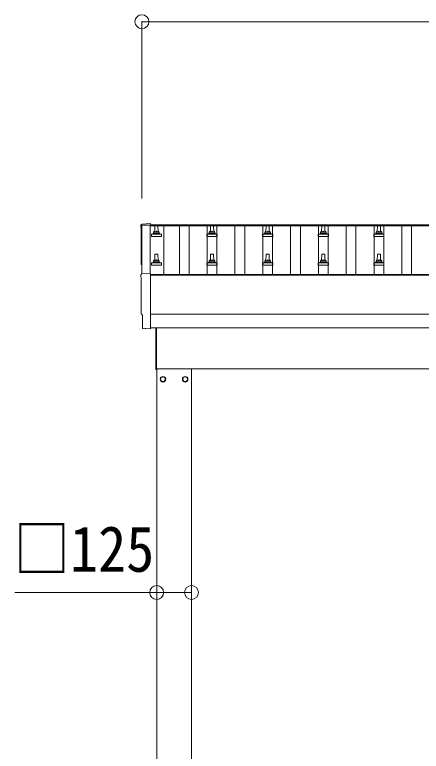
# Model space of a CAD drawing. Units: millimetres at full size, sheet at 1:50; details may follow other scales. Extents: x -14053 to 14053, y -9700 to 9700.
# Drawn here: x -7720 to -6259, y -2971 to -319 of the extents above; entities that cross this region are included whole.
import ezdxf
from ezdxf.enums import TextEntityAlignment as Align

# ---------------------------------------------------------------- set-up
doc = ezdxf.new("R2010")
doc.units = ezdxf.units.MM
doc.header["$LTSCALE"] = 50
doc.header["$PDMODE"] = 32
doc.header["$PDSIZE"] = 50
for name, color, linetype, lineweight in [('0-1_Defpoints', 4, 'Continuous', 9), ('0-3_SHAPE', 5, 'Continuous', 5), ('0-6_PARTS1', 6, 'Continuous', 9)]:
    doc.layers.add(name, color=color, linetype=linetype, lineweight=lineweight)
doc.styles.add('ＭＳ ゴシック', font='')
doc.styles.get('ＭＳ ゴシック').set_extended_font_data('MS Gothic')

msp = doc.modelspace()

# ---------------------------------------------------------------- linework, layer by layer
at = {"layer": '0-1_Defpoints'}
for p, q in [((-7262.79, -1252.44), (-7262.79, -1076.4)), ((-7262.79, -1076.4), (-7233.79, -1076.4)), ((-7233.79, -1075.43), (-1787.79, -1075.43)), ((-7233.79, -1075.43), (-7233.79, -1079.02)), ((-7233.79, -1076.4), (-7233.79, -1250.92)), ((-7233.79, -1079.02), (-1787.79, -1079.02)), ((-7231.79, -1255.04), (-1789.79, -1255.04)), ((-7231.79, -1256.93), (-1789.79, -1256.93)), ((-1789.79, -1396.82), (-7231.79, -1396.82)), ((-7251.42, -1449.67), (-7258.34, -1449.31)), ((-7231.79, -1446.64), (-1789.79, -1446.64)), ((-7231.79, -1448.67), (-7231.79, -1449.67)), ((-7212.79, -1597.05), (-7212.79, -1446.74)), ((-7210.79, -1446.74), (-7210.79, -1597.05)), ((-7210.79, -1597.05), (-7212.79, -1597.05)), ((-7210.79, -1594.55), (-1907.55, -1594.55)), ((-7209.79, -4449.55), (-7209.79, -1594.55)), ((-7084.79, -1594.55), (-7084.79, -4449.55)), ((-7178.69, -1631.3), (-7178.79, -1631.3)), ((-7178.69, -1631.8), (-7178.79, -1631.8)), ((-7115.88, -1631.3), (-7115.78, -1631.3)), ((-7115.88, -1631.8), (-7115.78, -1631.8))]:
    msp.add_line(p, q, dxfattribs=at)
for points in [[(-7263.36, -1073.03), (-7231.79, -1071.38), (-7231.79, -1075.43)], [(-7263.36, -1252.47), (-7231.79, -1250.82), (-7231.79, -1448.67)], [(-7261.18, -1446.32), (-7261.18, -1399.29), (-7261.78, -1399.29)], [(-7250.68, -1449.4), (-7250.01, -1448.77), (-7231.79, -1449.67)]]:
    msp.add_lwpolyline(points, dxfattribs=at)
for points in [[(-7187.29, -1621.73), (-7195.79, -1626.64), (-7195.79, -1636.46), (-7187.29, -1641.36), (-7178.79, -1636.46), (-7178.79, -1626.64)], [(-7107.29, -1621.73), (-7098.79, -1626.64), (-7098.79, -1636.46), (-7107.29, -1641.36), (-7115.79, -1636.46), (-7115.79, -1626.64)]]:
    msp.add_lwpolyline(points, close=True, dxfattribs=at)
for centre, radius in [((-7187.29, -1631.55), 10), ((-7187.29, -1631.55), 8.5), ((-7107.29, -1631.55), 10), ((-7107.29, -1631.55), 8.5)]:
    msp.add_circle(centre, radius, dxfattribs=at)
for centre, start, end in [((-7187.29, -1631.55), 171.25399, 188.74601), ((-7187.29, -1631.55), 111.25399, 128.74601), ((-7187.29, -1631.55), 231.25399, 248.74601), ((-7187.29, -1631.55), 51.25399, 68.74601), ((-7187.29, -1631.55), 291.25399, 308.74601), ((-7187.29, -1631.55), 1.66581, 8.74601), ((-7187.29, -1631.55), 351.25399, 358.33419), ((-7107.29, -1631.55), 171.25399, 178.33419), ((-7107.29, -1631.55), 181.66581, 188.74601), ((-7107.29, -1631.55), 111.25399, 128.74601), ((-7107.29, -1631.55), 231.25399, 248.74601), ((-7107.29, -1631.55), 51.25399, 68.74601), ((-7107.29, -1631.55), 291.25399, 308.74601), ((-7107.29, -1631.55), 351.25399, 8.74601)]:
    msp.add_arc(centre, 8.6, start, end, dxfattribs=at)
for centre, major_axis, ratio, start_param, end_param in [((-7263.2, -1076.03), (-3, 0), 0.99863, 4.7647489, 6.2979817), ((-12029.06, -1146.46), (4763.38, 0), 0.99863, 6.2686928, 6.2979817), ((-7261.78, -1215.46), (-4.41, 0), 0.99863, 6.2686928, 7.6252171), ((-7263.2, -1255.46), (-3, 0), 0.99863, 4.7647489, 6.2979817), ((-12029.06, -1325.89), (4763.38, 0), 0.99863, 6.2686928, 6.2979817), ((-7261.78, -1394.89), (-4.41, 0), 0.99863, 6.2686928, 7.8539816), ((-7258.17, -1446.31), (-2.18, -2.07), 0.9974, 5.5252311, 7.0411395), ((-7251.37, -1448.67), (-0.727, -0.69), 0.9974, 0.7579542, 1.5707963)]:
    msp.add_ellipse(centre, major_axis=major_axis, ratio=ratio, start_param=start_param, end_param=end_param, dxfattribs=at)
at = {"layer": '0-3_SHAPE'}
for p, q in [((-7216.79, -1101.95), (-7216.06, -1078.43)), ((-7215.06, -1077.45), (-7206.51, -1077.45)), ((-7205.51, -1078.43), (-7204.79, -1101.95)), ((-7016.79, -1101.95), (-7016.06, -1078.43)), ((-7015.06, -1077.45), (-7006.51, -1077.45)), ((-7005.51, -1078.43), (-7004.79, -1101.95)), ((-6816.79, -1101.95), (-6816.06, -1078.43)), ((-6815.06, -1077.45), (-6806.51, -1077.45)), ((-6805.51, -1078.43), (-6804.79, -1101.95)), ((-6616.79, -1101.95), (-6616.06, -1078.43)), ((-6615.06, -1077.45), (-6606.51, -1077.45)), ((-6605.51, -1078.43), (-6604.79, -1101.95)), ((-6416.79, -1101.95), (-6416.06, -1078.43)), ((-6415.06, -1077.45), (-6406.51, -1077.45)), ((-6405.51, -1078.43), (-6404.79, -1101.95)), ((-7229.04, -1117.45), (-7229.04, -1109.74)), ((-7228.66, -1108.95), (-7192.92, -1108.95)), ((-7228.27, -1108.77), (-7221.55, -1107.14)), ((-7221.17, -1106.95), (-7200.41, -1106.95)), ((-7220.79, -1106.17), (-7220.79, -1101.95)), ((-7219.79, -1101.95), (-7201.79, -1101.95)), ((-7200.79, -1106.17), (-7200.79, -1101.95)), ((-7193.3, -1108.77), (-7200.02, -1107.14)), ((-7192.54, -1117.45), (-7192.54, -1109.74)), ((-7029.04, -1117.45), (-7029.04, -1109.74)), ((-7028.66, -1108.95), (-6992.92, -1108.95)), ((-7028.27, -1108.77), (-7021.55, -1107.14)), ((-7021.17, -1106.95), (-7000.41, -1106.95)), ((-7020.79, -1106.17), (-7020.79, -1101.95)), ((-7019.79, -1101.95), (-7001.79, -1101.95)), ((-7000.79, -1106.17), (-7000.79, -1101.95)), ((-6993.3, -1108.77), (-7000.02, -1107.14)), ((-6992.54, -1117.45), (-6992.54, -1109.74)), ((-6829.04, -1117.45), (-6829.04, -1109.74)), ((-6828.66, -1108.95), (-6792.92, -1108.95)), ((-6828.27, -1108.77), (-6821.55, -1107.14)), ((-6821.17, -1106.95), (-6800.41, -1106.95)), ((-6820.79, -1106.17), (-6820.79, -1101.95)), ((-6819.79, -1101.95), (-6801.79, -1101.95)), ((-6800.79, -1106.17), (-6800.79, -1101.95)), ((-6793.3, -1108.77), (-6800.02, -1107.14)), ((-6792.54, -1117.45), (-6792.54, -1109.74)), ((-6629.04, -1117.45), (-6629.04, -1109.74)), ((-6628.66, -1108.95), (-6592.92, -1108.95)), ((-6628.27, -1108.77), (-6621.55, -1107.14)), ((-6621.17, -1106.95), (-6600.41, -1106.95)), ((-6620.79, -1106.17), (-6620.79, -1101.95)), ((-6619.79, -1101.95), (-6601.79, -1101.95)), ((-6600.79, -1106.17), (-6600.79, -1101.95)), ((-6593.3, -1108.77), (-6600.02, -1107.14)), ((-6592.54, -1117.45), (-6592.54, -1109.74)), ((-6429.04, -1117.45), (-6429.04, -1109.74)), ((-6428.66, -1108.95), (-6392.92, -1108.95)), ((-6428.27, -1108.77), (-6421.55, -1107.14)), ((-6421.17, -1106.95), (-6400.41, -1106.95)), ((-6420.79, -1106.17), (-6420.79, -1101.95)), ((-6419.79, -1101.95), (-6401.79, -1101.95)), ((-6400.79, -1106.17), (-6400.79, -1101.95)), ((-6393.3, -1108.77), (-6400.02, -1107.14)), ((-6392.54, -1117.45), (-6392.54, -1109.74)), ((-7192.54, -1117.45), (-7229.04, -1117.45)), ((-6992.54, -1117.45), (-7029.04, -1117.45)), ((-6792.54, -1117.45), (-6829.04, -1117.45)), ((-6592.54, -1117.45), (-6629.04, -1117.45)), ((-6392.54, -1117.45), (-6429.04, -1117.45)), ((-7216.79, -1205.29), (-7216.06, -1181.76)), ((-7215.06, -1180.79), (-7206.51, -1180.79)), ((-7205.51, -1181.76), (-7204.79, -1205.29)), ((-7016.79, -1205.29), (-7016.06, -1181.76)), ((-7015.06, -1180.79), (-7006.51, -1180.79)), ((-7005.51, -1181.76), (-7004.79, -1205.29)), ((-6816.79, -1205.29), (-6816.06, -1181.76)), ((-6815.06, -1180.79), (-6806.51, -1180.79)), ((-6805.51, -1181.76), (-6804.79, -1205.29)), ((-6616.79, -1205.29), (-6616.06, -1181.76)), ((-6615.06, -1180.79), (-6606.51, -1180.79)), ((-6605.51, -1181.76), (-6604.79, -1205.29)), ((-6416.79, -1205.29), (-6416.06, -1181.76)), ((-6415.06, -1180.79), (-6406.51, -1180.79)), ((-6405.51, -1181.76), (-6404.79, -1205.29)), ((-7229.04, -1220.79), (-7229.04, -1213.07)), ((-7228.66, -1212.29), (-7192.92, -1212.29)), ((-7228.27, -1212.1), (-7221.55, -1210.47)), ((-7221.17, -1210.29), (-7200.41, -1210.29)), ((-7220.79, -1209.5), (-7220.79, -1205.29)), ((-7219.79, -1205.29), (-7201.79, -1205.29)), ((-7200.79, -1209.5), (-7200.79, -1205.29)), ((-7193.3, -1212.1), (-7200.02, -1210.47)), ((-7192.54, -1220.79), (-7192.54, -1213.07)), ((-7029.04, -1220.79), (-7029.04, -1213.07)), ((-7028.66, -1212.29), (-6992.92, -1212.29)), ((-7028.27, -1212.1), (-7021.55, -1210.47)), ((-7021.17, -1210.29), (-7000.41, -1210.29)), ((-7020.79, -1209.5), (-7020.79, -1205.29)), ((-7019.79, -1205.29), (-7001.79, -1205.29)), ((-7000.79, -1209.5), (-7000.79, -1205.29)), ((-6993.3, -1212.1), (-7000.02, -1210.47)), ((-6992.54, -1220.79), (-6992.54, -1213.07)), ((-6829.04, -1220.79), (-6829.04, -1213.07)), ((-6828.66, -1212.29), (-6792.92, -1212.29)), ((-6828.27, -1212.1), (-6821.55, -1210.47)), ((-6821.17, -1210.29), (-6800.41, -1210.29)), ((-6820.79, -1209.5), (-6820.79, -1205.29)), ((-6819.79, -1205.29), (-6801.79, -1205.29)), ((-6800.79, -1209.5), (-6800.79, -1205.29)), ((-6793.3, -1212.1), (-6800.02, -1210.47)), ((-6792.54, -1220.79), (-6792.54, -1213.07)), ((-6629.04, -1220.79), (-6629.04, -1213.07)), ((-6628.66, -1212.29), (-6592.92, -1212.29)), ((-6628.27, -1212.1), (-6621.55, -1210.47)), ((-6621.17, -1210.29), (-6600.41, -1210.29)), ((-6620.79, -1209.5), (-6620.79, -1205.29)), ((-6619.79, -1205.29), (-6601.79, -1205.29)), ((-6600.79, -1209.5), (-6600.79, -1205.29)), ((-6593.3, -1212.1), (-6600.02, -1210.47)), ((-6592.54, -1220.79), (-6592.54, -1213.07)), ((-6429.04, -1220.79), (-6429.04, -1213.07)), ((-6428.66, -1212.29), (-6392.92, -1212.29)), ((-6428.27, -1212.1), (-6421.55, -1210.47)), ((-6421.17, -1210.29), (-6400.41, -1210.29)), ((-6420.79, -1209.5), (-6420.79, -1205.29)), ((-6419.79, -1205.29), (-6401.79, -1205.29)), ((-6400.79, -1209.5), (-6400.79, -1205.29)), ((-6393.3, -1212.1), (-6400.02, -1210.47)), ((-6392.54, -1220.79), (-6392.54, -1213.07)), ((-7192.54, -1220.79), (-7229.04, -1220.79)), ((-6992.54, -1220.79), (-7029.04, -1220.79)), ((-6792.54, -1220.79), (-6829.04, -1220.79)), ((-6592.54, -1220.79), (-6629.04, -1220.79)), ((-6392.54, -1220.79), (-6429.04, -1220.79))]:
    msp.add_line(p, q, dxfattribs=at)
at = {"layer": '0-3_SHAPE', "color": 4, "lineweight": 9}
for p, q in [((-7184.29, -1079.02), (-7184.29, -1255.04)), ((-7128.29, -1255.04), (-7128.29, -1079.02)), ((-7093.29, -1255.04), (-7093.29, -1079.02)), ((-7028.29, -1255.04), (-7028.29, -1079.02)), ((-6993.29, -1255.04), (-6993.29, -1079.02)), ((-6928.29, -1255.04), (-6928.29, -1079.02)), ((-6893.29, -1255.04), (-6893.29, -1079.02)), ((-6828.29, -1255.04), (-6828.29, -1079.02)), ((-6793.29, -1255.04), (-6793.29, -1079.02)), ((-6728.29, -1255.04), (-6728.29, -1079.02)), ((-6693.29, -1255.04), (-6693.29, -1079.02)), ((-6628.29, -1255.04), (-6628.29, -1079.02)), ((-6593.29, -1255.04), (-6593.29, -1079.02)), ((-6528.29, -1255.04), (-6528.29, -1079.02)), ((-6493.29, -1255.04), (-6493.29, -1079.02)), ((-6428.29, -1255.04), (-6428.29, -1079.02)), ((-6393.29, -1255.04), (-6393.29, -1079.02)), ((-6328.29, -1255.04), (-6328.29, -1079.02)), ((-6328.29, -1255.04), (-6328.29, -1079.02)), ((-6328.29, -1255.04), (-6328.29, -1079.02)), ((-6293.29, -1255.04), (-6293.29, -1079.02)), ((-6293.29, -1255.04), (-6293.29, -1079.02)), ((-6293.29, -1255.04), (-6293.29, -1079.02))]:
    msp.add_line(p, q, dxfattribs=at)
at = {"layer": '0-3_SHAPE'}
for centre, radius, start, end in [((-7215.06, -1078.45), 1, 90, 178.60509), ((-7206.51, -1078.45), 1, 1.39491, 90), ((-7015.06, -1078.45), 1, 90, 178.60509), ((-7006.51, -1078.45), 1, 1.39491, 90), ((-6815.06, -1078.45), 1, 90, 178.60509), ((-6806.51, -1078.45), 1, 1.39491, 90), ((-6615.06, -1078.45), 1, 90, 178.60509), ((-6606.51, -1078.45), 1, 1.39491, 90), ((-6415.06, -1078.45), 1, 90, 178.60509), ((-6406.51, -1078.45), 1, 1.39491, 90), ((-7228.04, -1109.74), 1, 103.62699, 180), ((-7221.79, -1106.17), 1, 283.62699, 0), ((-7216.7, -1102.59), 4.13, 90, 171.17633), ((-7219.79, -1102.95), 1, 90, 180), ((-7207.45, -1101.95), 4.83, 133.60282, 180), ((-7214.12, -1101.95), 4.83, 0, 46.39718), ((-7204.87, -1102.59), 4.13, 8.82367, 90), ((-7201.79, -1102.95), 1, 0, 90), ((-7199.79, -1106.17), 1, 180, 256.37301), ((-7193.54, -1109.74), 1, 0, 76.37301), ((-7028.04, -1109.74), 1, 103.62699, 180), ((-7021.79, -1106.17), 1, 283.62699, 0), ((-7016.7, -1102.59), 4.13, 90, 171.17633), ((-7019.79, -1102.95), 1, 90, 180), ((-7007.45, -1101.95), 4.83, 133.60282, 180), ((-7014.12, -1101.95), 4.83, 0, 46.39718), ((-7004.87, -1102.59), 4.13, 8.82367, 90), ((-7001.79, -1102.95), 1, 0, 90), ((-6999.79, -1106.17), 1, 180, 256.37301), ((-6993.54, -1109.74), 1, 0, 76.37301), ((-6828.04, -1109.74), 1, 103.62699, 180), ((-6821.79, -1106.17), 1, 283.62699, 0), ((-6816.7, -1102.59), 4.13, 90, 171.17633), ((-6819.79, -1102.95), 1, 90, 180), ((-6807.45, -1101.95), 4.83, 133.60282, 180), ((-6814.12, -1101.95), 4.83, 0, 46.39718), ((-6804.87, -1102.59), 4.13, 8.82367, 90), ((-6801.79, -1102.95), 1, 0, 90), ((-6799.79, -1106.17), 1, 180, 256.37301), ((-6793.54, -1109.74), 1, 0, 76.37301), ((-6628.04, -1109.74), 1, 103.62699, 180), ((-6621.79, -1106.17), 1, 283.62699, 0), ((-6616.7, -1102.59), 4.13, 90, 171.17633), ((-6619.79, -1102.95), 1, 90, 180), ((-6607.45, -1101.95), 4.83, 133.60282, 180), ((-6614.12, -1101.95), 4.83, 0, 46.39718), ((-6604.87, -1102.59), 4.13, 8.82367, 90), ((-6601.79, -1102.95), 1, 0, 90), ((-6599.79, -1106.17), 1, 180, 256.37301), ((-6593.54, -1109.74), 1, 0, 76.37301), ((-6428.04, -1109.74), 1, 103.62699, 180), ((-6421.79, -1106.17), 1, 283.62699, 0), ((-6416.7, -1102.59), 4.13, 90, 171.17633), ((-6419.79, -1102.95), 1, 90, 180), ((-6407.45, -1101.95), 4.83, 133.60282, 180), ((-6414.12, -1101.95), 4.83, 0, 46.39718), ((-6404.87, -1102.59), 4.13, 8.82367, 90), ((-6401.79, -1102.95), 1, 0, 90), ((-6399.79, -1106.17), 1, 180, 256.37301), ((-6393.54, -1109.74), 1, 0, 76.37301), ((-7215.06, -1181.79), 1, 90, 178.60509), ((-7206.51, -1181.79), 1, 1.39491, 90), ((-7015.06, -1181.79), 1, 90, 178.60509), ((-7006.51, -1181.79), 1, 1.39491, 90), ((-6815.06, -1181.79), 1, 90, 178.60509), ((-6806.51, -1181.79), 1, 1.39491, 90), ((-6615.06, -1181.79), 1, 90, 178.60509), ((-6606.51, -1181.79), 1, 1.39491, 90), ((-6415.06, -1181.79), 1, 90, 178.60509), ((-6406.51, -1181.79), 1, 1.39491, 90), ((-7228.04, -1213.07), 1, 103.62699, 180), ((-7221.79, -1209.5), 1, 283.62699, 0), ((-7216.7, -1205.92), 4.13, 90, 171.17633), ((-7219.79, -1206.29), 1, 90, 180), ((-7207.45, -1205.29), 4.83, 133.60282, 180), ((-7214.12, -1205.29), 4.83, 0, 46.39718), ((-7204.87, -1205.92), 4.13, 8.82367, 90), ((-7201.79, -1206.29), 1, 0, 90), ((-7199.79, -1209.5), 1, 180, 256.37301), ((-7193.54, -1213.07), 1, 0, 76.37301), ((-7028.04, -1213.07), 1, 103.62699, 180), ((-7021.79, -1209.5), 1, 283.62699, 0), ((-7016.7, -1205.92), 4.13, 90, 171.17633), ((-7019.79, -1206.29), 1, 90, 180), ((-7007.45, -1205.29), 4.83, 133.60282, 180), ((-7014.12, -1205.29), 4.83, 0, 46.39718), ((-7004.87, -1205.92), 4.13, 8.82367, 90), ((-7001.79, -1206.29), 1, 0, 90), ((-6999.79, -1209.5), 1, 180, 256.37301), ((-6993.54, -1213.07), 1, 0, 76.37301), ((-6828.04, -1213.07), 1, 103.62699, 180), ((-6821.79, -1209.5), 1, 283.62699, 0), ((-6816.7, -1205.92), 4.13, 90, 171.17633), ((-6819.79, -1206.29), 1, 90, 180), ((-6807.45, -1205.29), 4.83, 133.60282, 180), ((-6814.12, -1205.29), 4.83, 0, 46.39718), ((-6804.87, -1205.92), 4.13, 8.82367, 90), ((-6801.79, -1206.29), 1, 0, 90), ((-6799.79, -1209.5), 1, 180, 256.37301), ((-6793.54, -1213.07), 1, 0, 76.37301), ((-6628.04, -1213.07), 1, 103.62699, 180), ((-6621.79, -1209.5), 1, 283.62699, 0), ((-6616.7, -1205.92), 4.13, 90, 171.17633), ((-6619.79, -1206.29), 1, 90, 180), ((-6607.45, -1205.29), 4.83, 133.60282, 180), ((-6614.12, -1205.29), 4.83, 0, 46.39718), ((-6604.87, -1205.92), 4.13, 8.82367, 90), ((-6601.79, -1206.29), 1, 0, 90), ((-6599.79, -1209.5), 1, 180, 256.37301), ((-6593.54, -1213.07), 1, 0, 76.37301), ((-6428.04, -1213.07), 1, 103.62699, 180), ((-6421.79, -1209.5), 1, 283.62699, 0), ((-6416.7, -1205.92), 4.13, 90, 171.17633), ((-6419.79, -1206.29), 1, 90, 180), ((-6407.45, -1205.29), 4.83, 133.60282, 180), ((-6414.12, -1205.29), 4.83, 0, 46.39718), ((-6404.87, -1205.92), 4.13, 8.82367, 90), ((-6401.79, -1206.29), 1, 0, 90), ((-6399.79, -1209.5), 1, 180, 256.37301), ((-6393.54, -1213.07), 1, 0, 76.37301)]:
    msp.add_arc(centre, radius, start, end, dxfattribs=at)
at = {"layer": '0-6_PARTS1'}
for p, q in [((-7262.79, -344.32), (-1758.79, -344.32)), ((-7262.79, -344.32), (-7262.79, -980.95)), ((-7209.79, -2399.23), (-7720.16, -2399.23)), ((-7209.79, -2399.23), (-7084.79, -2399.23))]:
    msp.add_line(p, q, dxfattribs=at)
for p in [(-7262.79, -344.32), (-7209.79, -2399.23), (-7084.79, -2399.23)]:
    msp.add_point(p, dxfattribs=at)

# ---------------------------------------------------------------- texts
at = {"layer": '0-6_PARTS1', "color": 7, "style": 'ＭＳ ゴシック', "width": 0.9}
msp.add_text('□125', height=165, dxfattribs=at).set_placement((-7724.06, -2374.23), align=Align.BOTTOM_LEFT)

doc.saveas('drawing.dxf')
